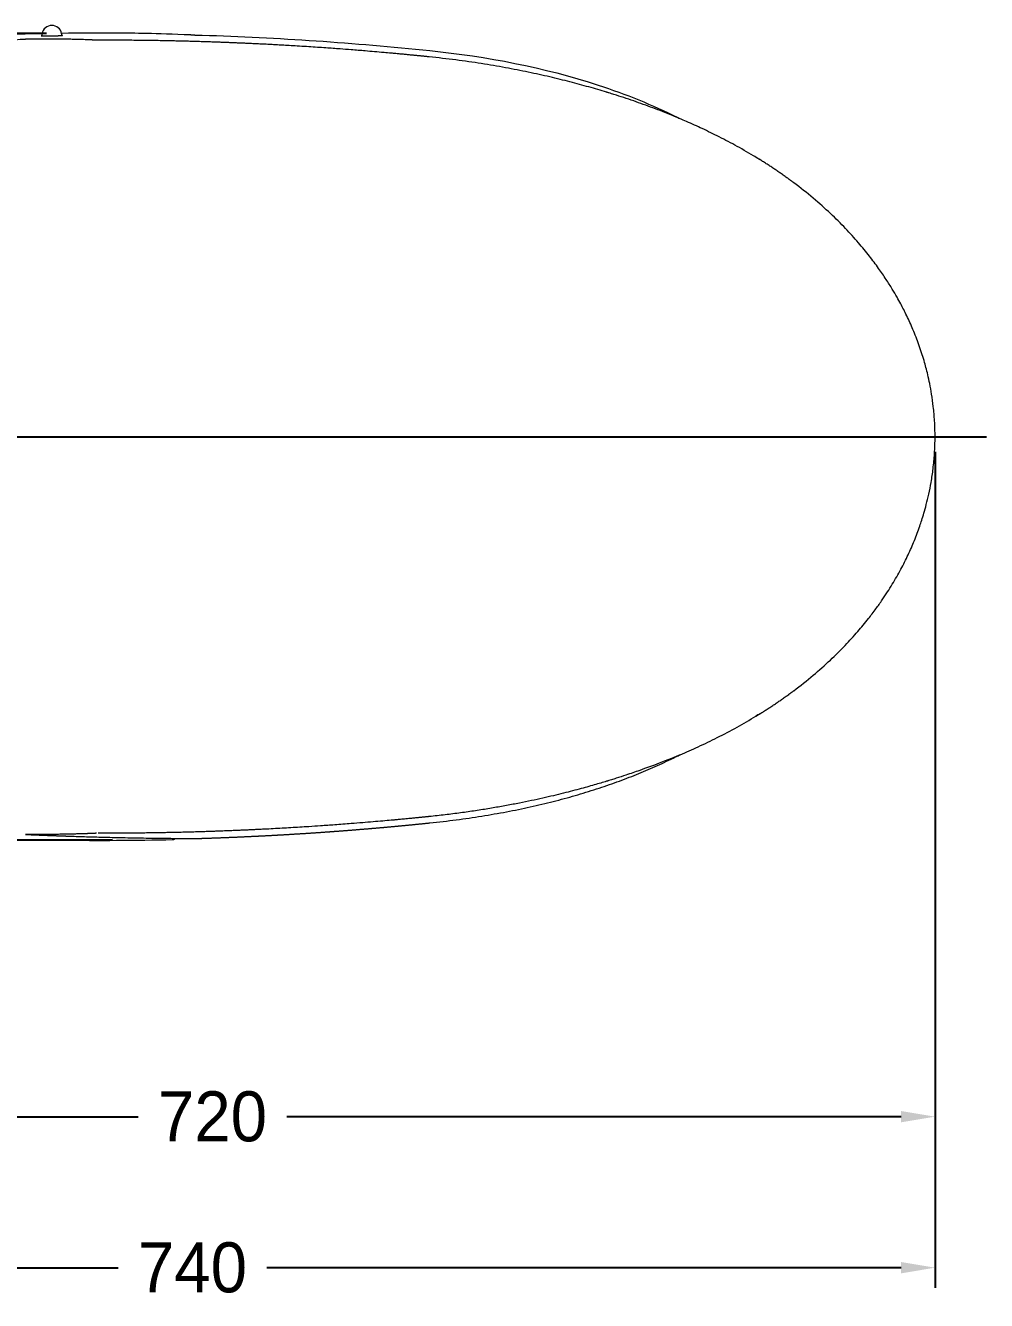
# Model space of a CAD drawing. Header units: millimetres. Extents: x 0 to 1800, y -67 to 2530.
# Drawn here: x 491 to 972, y 1153 to 1791 of the extents above; entities that cross this region are included whole.
import ezdxf
from ezdxf.lldxf.tags import DXFTag

# ---------------------------------------------------------------- set-up
doc = ezdxf.new("R2010")
doc.units = ezdxf.units.MM
for name, color, linetype in [('내부선 및 부속', 4, 'Continuous'), ('외형선', 3, 'Continuous'), ('중심선', 1, 'DASHED'), ('치수선', 7, 'Continuous')]:
    doc.layers.add(name, color=color, linetype=linetype)
doc.styles.add('____', font='')
doc.styles.get('____').set_extended_font_data('굴림')
tags = doc.linetypes.add('DASHDOT', pattern=[70, 31, -13, 13, -13]).pattern_tags.tags
tags[10:11] = [DXFTag(74, 4), DXFTag(75, 0), DXFTag(340, '0'), DXFTag(46, 0.0), DXFTag(50, 0.0), DXFTag(44, 0.0), DXFTag(45, 0.0)]
tags[8:9] = [DXFTag(74, 4), DXFTag(75, 0), DXFTag(340, '0'), DXFTag(46, 0.0), DXFTag(50, 0.0), DXFTag(44, 0.0), DXFTag(45, 0.0)]
tags[6:7] = [DXFTag(74, 4), DXFTag(75, 0), DXFTag(340, '0'), DXFTag(46, 0.0), DXFTag(50, 0.0), DXFTag(44, 0.0), DXFTag(45, 0.0)]
tags[4:5] = [DXFTag(74, 4), DXFTag(75, 0), DXFTag(340, '0'), DXFTag(46, 0.0), DXFTag(50, 0.0), DXFTag(44, 0.0), DXFTag(45, 0.0)]
tags = doc.linetypes.add('DASHED', pattern=[25.72, 12.86, -12.86]).pattern_tags.tags
tags[6:7] = [DXFTag(74, 4), DXFTag(75, 0), DXFTag(340, '0'), DXFTag(46, 0.0), DXFTag(50, 0.0), DXFTag(44, 0.0), DXFTag(45, 0.0)]
tags[4:5] = [DXFTag(74, 4), DXFTag(75, 0), DXFTag(340, '0'), DXFTag(46, 0.0), DXFTag(50, 0.0), DXFTag(44, 0.0), DXFTag(45, 0.0)]
doc.dimstyles.new('MSADIM', dxfattribs={"dimtxt": 33, "dimasz": 17, "dimexe": 10, "dimexo": 7.5, "dimgap": 10, "dimtad": 0, "dimtih": 1, "dimtoh": 1, "dimdec": 0, "dimzin": 1, "dimdsep": 46, "dimtxsty": '____', "dimcen": 11.25, "dimadec": 0, "dimazin": 0, "dimtfac": 1, "dimtdec": 0, "dimtix": 1, "dimtmove": 0, "dimatfit": 3, "dimfxl": 0, "dimtolj": 1, "dimtzin": 1, "dimarcsym": 0})

# ---------------------------------------------------------------- blocks, each defined once
blk = doc.blocks.new('*D6')
at = {"layer": '치수선', "color": 0, "linetype": 'Continuous', "lineweight": -2}
for p, q in [((501.69, 1786.66), (53.3, 1786.66)), ((63.3, 1769.66), (63.3, 1607.75)), ((63.3, 1400.17), (63.3, 1562.08)), ((534.67, 1383.17), (53.3, 1383.17))]:
    blk.add_line(p, q, dxfattribs=at)
at = {"layer": '치수선', "color": 0, "linetype": 'Continuous'}
for points in [[(60.47, 1769.66), (66.14, 1769.66), (63.3, 1786.66)], [(60.47, 1400.17), (66.14, 1400.17), (63.3, 1383.17)]]:
    blk.add_solid(points, dxfattribs=at)
at = {"layer": '치수선', "color": 0, "linetype": 'Continuous', "insert": (63.3, 1584.92), "char_height": 25, "attachment_point": 5, "style": '____'}
blk.add_mtext('\\A1;405', dxfattribs=at)
blk = doc.blocks.new('*D7')
at = {"layer": '치수선', "color": 0, "linetype": 'Continuous', "lineweight": -2}
for p, q in [((223.3, 1577.45), (223.3, 1234.95)), ((945.96, 1577.45), (945.96, 1234.95)), ((240.3, 1244.95), (547.5, 1244.95)), ((928.96, 1244.95), (621.76, 1244.95))]:
    blk.add_line(p, q, dxfattribs=at)
at = {"layer": '치수선', "color": 0, "linetype": 'Continuous'}
for points in [[(240.3, 1247.78), (240.3, 1242.12), (223.3, 1244.95)], [(928.96, 1247.78), (928.96, 1242.12), (945.96, 1244.95)]]:
    blk.add_solid(points, dxfattribs=at)
at = {"layer": '치수선', "color": 0, "linetype": 'Continuous', "insert": (584.63, 1244.95), "char_height": 25, "attachment_point": 5, "style": '____'}
blk.add_mtext('\\A1;720', dxfattribs=at)
blk = doc.blocks.new('*D8')
at = {"layer": '치수선', "color": 0, "linetype": 'Continuous', "lineweight": -2}
for p, q in [((945.96, 1577.45), (945.96, 1159.44)), ((203.3, 1208.79), (203.3, 1159.44)), ((220.3, 1169.44), (537.5, 1169.44)), ((928.96, 1169.44), (611.76, 1169.44))]:
    blk.add_line(p, q, dxfattribs=at)
at = {"layer": '치수선', "color": 0, "linetype": 'Continuous'}
for points in [[(220.3, 1172.27), (220.3, 1166.6), (203.3, 1169.44)], [(928.96, 1172.27), (928.96, 1166.6), (945.96, 1169.44)]]:
    blk.add_solid(points, dxfattribs=at)
at = {"layer": '치수선', "color": 0, "linetype": 'Continuous', "insert": (574.63, 1169.44), "char_height": 25, "attachment_point": 5, "style": '____'}
blk.add_mtext('\\A1;740', dxfattribs=at)

msp = doc.modelspace()

# ---------------------------------------------------------------- linework, layer by layer
at = {"layer": '내부선 및 부속', "linetype": 'Continuous', "lineweight": 13}
msp.add_line((499.3, 1785.58), (499.3, 1785.49), dxfattribs=at)
for start, end in [(169.32958, 180), (0.5074, 12.43459)]:
    msp.add_arc((504.3, 1785.58), 5, start, end, dxfattribs=at)
for points, knots in [([(509.6, 1785.54), (509.59, 1785.54), (509.58, 1785.52), (509.51, 1785.5), (509.38, 1785.48), (509.22, 1785.46), (509.03, 1785.44), (508.83, 1785.42), (508.6, 1785.4), (508.35, 1785.38), (508.09, 1785.37), (507.85, 1785.35), (507.62, 1785.34), (507.39, 1785.33), (507.14, 1785.32), (506.89, 1785.31), (506.62, 1785.3), (506.27, 1785.29), (505.85, 1785.28), (505.35, 1785.27), (504.84, 1785.26), (504.35, 1785.25), (503.91, 1785.24), (503.5, 1785.24), (503.09, 1785.24), (502.69, 1785.24), (502.26, 1785.24), (501.81, 1785.24), (501.36, 1785.25), (500.94, 1785.25), (500.6, 1785.26), (500.33, 1785.27), (500.11, 1785.28), (499.91, 1785.29), (499.73, 1785.3), (499.56, 1785.31), (499.39, 1785.32), (499.23, 1785.34), (499.1, 1785.36), (499.02, 1785.38), (498.99, 1785.4), (499.01, 1785.42), (499.04, 1785.44), (499.09, 1785.45), (499.16, 1785.47), (499.21, 1785.48), (499.23, 1785.48), (499.26, 1785.48), (499.28, 1785.49), (499.3, 1785.49)], [0, 0, 0, 0, 0.018252, 0.046939, 0.075712, 0.104861, 0.128149, 0.151163, 0.174043, 0.196932, 0.219974, 0.236346, 0.252671, 0.269002, 0.285394, 0.3019, 0.318574, 0.335467, 0.364645, 0.393382, 0.421968, 0.450702, 0.473557, 0.496361, 0.519268, 0.542428, 0.56599, 0.59527, 0.624038, 0.652567, 0.681137, 0.700161, 0.71917, 0.738246, 0.757469, 0.776917, 0.796666, 0.826047, 0.854913, 0.883524, 0.912148, 0.931158, 0.950123, 0.969125, 0.988245, 1, 1, 1, 1.012282, 1.012282, 1.012282, 1.012282]), ([(509.3, 1785.63), (509.33, 1785.62), (509.4, 1785.61), (509.5, 1785.6), (509.58, 1785.57), (509.6, 1785.56), (509.6, 1785.55)], [0.0443106, 0.0443106, 0.0443106, 0.0443106, 0.1526919, 0.4358413, 0.717293, 1, 1, 1, 1]), ([(469.73, 1780.88), (470.02, 1780.95), (470.31, 1781.03), (477.27, 1782.78), (484.17, 1783.51), (491.11, 1783.81)], [0, 0, 0, 0, 0.042002, 0.042002, 1, 1, 1, 1]), ([(526.69, 1783.23), (526.67, 1783.23), (526.63, 1783.23), (526.58, 1783.24), (526.52, 1783.24), (526.47, 1783.24), (526.41, 1783.25), (526.36, 1783.25), (526.3, 1783.25), (526.25, 1783.25), (526.19, 1783.26), (526.14, 1783.26), (526.08, 1783.26), (526.03, 1783.26), (525.97, 1783.27), (525.92, 1783.27), (525.86, 1783.27), (525.8, 1783.28), (525.75, 1783.28), (525.69, 1783.28), (525.63, 1783.28), (525.57, 1783.29), (525.52, 1783.29), (525.46, 1783.29), (525.4, 1783.29), (525.34, 1783.3), (525.29, 1783.3), (525.23, 1783.3), (525.17, 1783.31), (525.11, 1783.31), (525.05, 1783.31), (524.99, 1783.31), (524.94, 1783.32), (524.88, 1783.32), (524.82, 1783.32), (524.76, 1783.32), (524.7, 1783.33), (524.64, 1783.33), (524.58, 1783.33), (524.52, 1783.33), (524.46, 1783.34), (524.4, 1783.34), (524.34, 1783.34), (524.28, 1783.35), (524.22, 1783.35), (524.16, 1783.35), (524.1, 1783.35), (523.97, 1783.36), (523.77, 1783.37), (523.49, 1783.38), (523.16, 1783.39), (522.79, 1783.41), (522.39, 1783.42), (521.94, 1783.44), (521.46, 1783.45), (520.56, 1783.49), (519.27, 1783.53), (517.6, 1783.58), (516.02, 1783.62), (514.51, 1783.65), (513.31, 1783.68), (512.39, 1783.7), (511.73, 1783.71), (511.09, 1783.72), (510.45, 1783.73), (509.82, 1783.74), (509.21, 1783.75), (508.61, 1783.76), (508.02, 1783.76), (507.45, 1783.77), (506.89, 1783.78), (506.34, 1783.78), (505.81, 1783.79), (505.29, 1783.8), (504.79, 1783.8), (504.3, 1783.8), (503.83, 1783.81), (503.37, 1783.81), (502.84, 1783.82), (502.22, 1783.82), (501.51, 1783.82), (500.77, 1783.83), (500.01, 1783.83), (499.21, 1783.83), (498.39, 1783.83), (497.52, 1783.83), (496.63, 1783.83), (495.71, 1783.83), (494.78, 1783.83), (494.05, 1783.83), (493.52, 1783.83), (493.19, 1783.82), (492.85, 1783.82), (492.51, 1783.82), (492.17, 1783.82), (491.82, 1783.82), (491.47, 1783.82), (491.23, 1783.81), (491.11, 1783.81)], [0, 0, 0, 0, 0.002126, 0.004252, 0.006378, 0.008504, 0.01063, 0.012756, 0.014882, 0.017008, 0.019134, 0.02126, 0.023386, 0.025512, 0.027638, 0.029764, 0.03189, 0.034016, 0.036142, 0.038268, 0.040394, 0.04252, 0.044646, 0.046772, 0.048898, 0.051024, 0.05315, 0.055276, 0.057402, 0.059527, 0.061653, 0.063779, 0.065905, 0.06803, 0.070156, 0.072282, 0.074407, 0.076533, 0.078658, 0.080783, 0.082909, 0.085034, 0.087159, 0.089284, 0.091409, 0.093534, 0.095658, 0.097783, 0.106473, 0.116343, 0.127391, 0.139614, 0.153012, 0.167584, 0.183329, 0.200248, 0.25356, 0.303456, 0.349941, 0.393018, 0.432703, 0.451344, 0.469562, 0.487358, 0.504733, 0.521687, 0.538219, 0.554331, 0.570021, 0.58529, 0.600138, 0.614564, 0.628568, 0.642151, 0.655312, 0.668051, 0.680368, 0.692262, 0.703734, 0.72134, 0.739583, 0.758463, 0.777978, 0.79813, 0.818917, 0.840342, 0.863313, 0.886293, 0.909282, 0.932281, 0.940442, 0.948689, 0.957024, 0.965445, 0.973953, 0.982549, 0.991231, 1, 1, 1, 1]), ([(692.95, 1774.9), (692.76, 1774.92), (692.37, 1774.96), (691.79, 1775.02), (691.22, 1775.08), (690.64, 1775.14), (690.06, 1775.2), (689.48, 1775.26), (688.9, 1775.31), (688.32, 1775.37), (687.75, 1775.43), (687.17, 1775.49), (686.59, 1775.54), (686.01, 1775.6), (685.43, 1775.66), (684.85, 1775.71), (684.27, 1775.77), (683.55, 1775.84), (682.67, 1775.93), (681.64, 1776.03), (680.61, 1776.12), (679.58, 1776.22), (678.55, 1776.32), (677.47, 1776.42), (675.94, 1776.56), (673.57, 1776.78), (668.46, 1777.23), (661.79, 1777.8), (654.47, 1778.39), (647.92, 1778.89), (640.85, 1779.4), (634.07, 1779.86), (628.25, 1780.22), (624.08, 1780.48), (620.42, 1780.69), (617.27, 1780.86), (614.63, 1781), (612.49, 1781.12), (610.82, 1781.2), (609.46, 1781.27), (608.25, 1781.33), (607.05, 1781.39), (605.88, 1781.44), (604.73, 1781.5), (603.59, 1781.55), (602.48, 1781.6), (601.38, 1781.65), (600.31, 1781.7), (599.25, 1781.74), (598.22, 1781.79), (597.2, 1781.83), (596.2, 1781.87), (595.23, 1781.91), (594.27, 1781.95), (593.33, 1781.99), (592.42, 1782.02), (591.52, 1782.06), (590.64, 1782.09), (589.78, 1782.12), (588.95, 1782.16), (588.13, 1782.19), (587.33, 1782.21), (586.55, 1782.24), (585.79, 1782.27), (584.29, 1782.32), (582.02, 1782.4), (578.94, 1782.49), (575.77, 1782.59), (573.06, 1782.66), (570.88, 1782.72), (569.27, 1782.76), (567.75, 1782.8), (566.33, 1782.83), (564.99, 1782.86), (563.74, 1782.89), (562.58, 1782.91), (561.51, 1782.93), (559.46, 1782.97), (556.42, 1783.02), (552.35, 1783.09), (548.3, 1783.14), (544.84, 1783.17), (542.03, 1783.19), (539.92, 1783.21), (537.97, 1783.22), (536.19, 1783.23), (534.57, 1783.23), (533.12, 1783.23), (531.84, 1783.24), (530.73, 1783.24), (529.77, 1783.24), (528.99, 1783.24), (528.36, 1783.23), (527.91, 1783.23), (527.61, 1783.23), (527.47, 1783.23), (526.69, 1783.23)], [0, 0, 0, 0, 0.003446, 0.006892, 0.010337, 0.013783, 0.017229, 0.020675, 0.024121, 0.027567, 0.031013, 0.034459, 0.037905, 0.041351, 0.044797, 0.048243, 0.051689, 0.055136, 0.061269, 0.067402, 0.073535, 0.079669, 0.085802, 0.091936, 0.098936, 0.113091, 0.1344, 0.190339, 0.232298, 0.26535, 0.307566, 0.35895, 0.386955, 0.411926, 0.433862, 0.452764, 0.46863, 0.481461, 0.491255, 0.498669, 0.505967, 0.513147, 0.52021, 0.527156, 0.533985, 0.540697, 0.547291, 0.553769, 0.560129, 0.566372, 0.572498, 0.578506, 0.584397, 0.590171, 0.595828, 0.601367, 0.60679, 0.612094, 0.617282, 0.622352, 0.627305, 0.632141, 0.63686, 0.641461, 0.645945, 0.664076, 0.682767, 0.702017, 0.721825, 0.732151, 0.741939, 0.75119, 0.759903, 0.768078, 0.775716, 0.782816, 0.789379, 0.795404, 0.820397, 0.845379, 0.870351, 0.895313, 0.909455, 0.922572, 0.934664, 0.94573, 0.95577, 0.964785, 0.972775, 0.97974, 0.985679, 0.990593, 0.994482, 0.997346, 0.999186, 1, 1, 1, 1]), ([(796.5, 1752.41), (794.85, 1752.99), (793.19, 1753.55), (789.89, 1754.65), (787.43, 1755.45), (784.55, 1756.36), (783.1, 1756.81), (782.38, 1757.03), (782.02, 1757.15), (781.84, 1757.2), (781.75, 1757.23), (781.7, 1757.24), (781.68, 1757.25), (781.67, 1757.25), (781.66, 1757.25), (781.66, 1757.25), (781.66, 1757.26), (781.66, 1757.26), (781.66, 1757.26), (781.66, 1757.26), (778.83, 1758.12), (775.9, 1758.98), (769.81, 1760.69), (766.66, 1761.55), (760.14, 1763.23), (756.77, 1764.05), (749.82, 1765.68), (746.23, 1766.47), (738.84, 1768.01), (735.03, 1768.76), (727.21, 1770.19), (723.18, 1770.87), (714.92, 1772.17), (710.67, 1772.78), (701.97, 1773.91), (697.52, 1774.43), (692.95, 1774.9)], [0, 0, 0, 0, 0.053478, 0.053478, 0.106063, 0.132355, 0.145501, 0.152074, 0.155361, 0.157004, 0.157826, 0.158237, 0.158442, 0.158545, 0.158596, 0.158622, 0.158635, 0.158641, 0.158641, 0.158648, 0.158648, 0.263817, 0.263817, 0.368986, 0.368986, 0.474155, 0.474155, 0.579324, 0.579324, 0.684493, 0.684493, 0.789662, 0.789662, 0.894831, 0.894831, 1, 1, 1, 1]), ([(817.34, 1744.44), (815.2, 1745.34), (813.04, 1746.22), (807.7, 1748.33), (804.5, 1749.54), (799.68, 1751.29), (798.09, 1751.86), (796.5, 1752.41)], [0, 0, 0, 0, 0.313622, 0.313622, 0.773815, 0.773815, 1, 1, 1, 1]), ([(817.75, 1425.6), (811.3, 1422.91), (804.8, 1420.42), (798.25, 1418.1), (795.96, 1417.29), (793.66, 1416.5), (789.75, 1415.2), (787.32, 1414.41), (784.49, 1413.52), (783.08, 1413.08), (782.37, 1412.86), (782.01, 1412.75), (781.83, 1412.7), (781.75, 1412.67), (781.7, 1412.66), (781.68, 1412.65), (781.67, 1412.65), (781.66, 1412.64), (781.66, 1412.64), (781.66, 1412.64), (781.66, 1412.64), (781.66, 1412.64), (781.66, 1412.64), (781.66, 1412.64), (780.75, 1412.37), (779.79, 1412.08), (777.74, 1411.47), (776.65, 1411.15), (774.36, 1410.49), (773.16, 1410.14), (770.63, 1409.44), (769.3, 1409.07), (766.53, 1408.33), (765.08, 1407.95), (762.07, 1407.17), (760.5, 1406.77), (757.25, 1405.97), (755.56, 1405.56), (752.07, 1404.74), (750.26, 1404.33), (746.53, 1403.5), (744.61, 1403.09), (740.65, 1402.26), (736.57, 1401.44), (732.26, 1400.63), (727.84, 1399.83), (725.57, 1399.44), (720.94, 1398.67), (718.56, 1398.3), (713.71, 1397.56), (711.23, 1397.21), (706.17, 1396.53), (703.59, 1396.2), (698.34, 1395.57), (695.67, 1395.27), (692.95, 1394.99)], [-0.21, -0.21, -0.21, -0.21, 0, 0, 0, 0.073454, 0.073454, 0.124929, 0.150667, 0.163535, 0.16997, 0.173187, 0.174795, 0.1756, 0.176002, 0.176203, 0.176303, 0.176354, 0.176379, 0.176391, 0.176398, 0.176401, 0.176401, 0.176404, 0.176404, 0.227879, 0.227879, 0.279353, 0.279353, 0.330828, 0.330828, 0.382303, 0.382303, 0.433778, 0.433778, 0.485252, 0.485252, 0.536727, 0.536727, 0.588202, 0.588202, 0.639677, 0.639677, 0.691151, 0.742626, 0.742626, 0.794101, 0.794101, 0.845576, 0.845576, 0.89705, 0.89705, 0.948525, 0.948525, 1, 1, 1, 1]), ([(692.95, 1394.99), (692.77, 1394.98), (692.4, 1394.94), (691.82, 1394.88), (691.2, 1394.82), (690.53, 1394.75), (689.82, 1394.68), (689.07, 1394.6), (688.27, 1394.52), (687.43, 1394.44), (686.54, 1394.35), (685.61, 1394.26), (684.64, 1394.16), (682.98, 1394), (680.77, 1393.79), (678.18, 1393.54), (675.98, 1393.34), (673.22, 1393.09), (669.61, 1392.77), (664.84, 1392.35), (659.57, 1391.91), (653.16, 1391.4), (646.14, 1390.87), (639.07, 1390.38), (633.24, 1389.99), (628.28, 1389.68), (623.83, 1389.41), (619.41, 1389.15), (615.04, 1388.91), (611.38, 1388.72), (608.44, 1388.58), (606.18, 1388.47), (603.94, 1388.36), (601.69, 1388.26), (599.79, 1388.18), (598.2, 1388.11), (596.93, 1388.06), (595.6, 1388), (594.22, 1387.94), (592.79, 1387.89), (591.31, 1387.83), (589.78, 1387.77), (588.07, 1387.71), (586.12, 1387.64), (583.89, 1387.56), (581.46, 1387.48), (578.83, 1387.4), (576, 1387.32), (572.98, 1387.23), (569.76, 1387.15), (567.14, 1387.09), (565.16, 1387.04), (563.86, 1387.01), (562.51, 1386.99), (561.11, 1386.96), (559.66, 1386.93), (558.16, 1386.9), (556.6, 1386.88), (554.99, 1386.85), (553.34, 1386.83), (551.63, 1386.8), (549.87, 1386.78), (548.06, 1386.76), (546.04, 1386.74), (543.83, 1386.72), (541.44, 1386.7), (539.05, 1386.68), (537.22, 1386.68), (535.93, 1386.67), (535.19, 1386.67), (534.46, 1386.67), (533.73, 1386.67), (533.01, 1386.66), (532.29, 1386.66), (531.58, 1386.66), (530.87, 1386.66), (530.17, 1386.66), (529.48, 1386.66), (528.79, 1386.66), (528.11, 1386.66), (527.65, 1386.66), (527.43, 1386.66)], [0, 0, 0, 0, 0.003191, 0.006643, 0.010356, 0.01433, 0.018564, 0.023058, 0.027812, 0.032826, 0.038098, 0.043629, 0.049419, 0.055466, 0.073343, 0.088825, 0.101923, 0.112645, 0.138082, 0.166519, 0.197932, 0.232298, 0.281282, 0.323475, 0.35895, 0.385834, 0.412504, 0.438963, 0.465213, 0.491255, 0.504806, 0.518348, 0.531879, 0.5454, 0.558911, 0.56631, 0.574017, 0.582031, 0.590353, 0.598981, 0.607915, 0.617155, 0.626699, 0.638998, 0.652521, 0.667263, 0.683222, 0.700394, 0.718775, 0.738361, 0.759149, 0.766747, 0.77467, 0.782919, 0.791493, 0.800392, 0.809614, 0.819161, 0.829031, 0.839224, 0.849739, 0.860576, 0.871734, 0.883213, 0.898007, 0.912794, 0.927575, 0.942349, 0.946985, 0.951588, 0.956157, 0.960692, 0.965193, 0.969661, 0.974096, 0.978497, 0.982864, 0.987198, 0.991499, 0.995766, 1, 1, 1, 1]), ([(526.69, 1386.67), (526.67, 1386.66), (526.63, 1386.66), (526.57, 1386.66), (526.51, 1386.66), (526.46, 1386.65), (526.4, 1386.65), (526.34, 1386.65), (526.28, 1386.65), (526.22, 1386.64), (526.16, 1386.64), (526.1, 1386.64), (526.05, 1386.63), (525.99, 1386.63), (525.93, 1386.63), (525.87, 1386.62), (525.8, 1386.62), (525.74, 1386.62), (525.68, 1386.62), (525.62, 1386.61), (525.56, 1386.61), (525.5, 1386.61), (525.44, 1386.6), (525.37, 1386.6), (525.31, 1386.6), (525.25, 1386.6), (525.18, 1386.59), (525.12, 1386.59), (525.06, 1386.59), (524.99, 1386.58), (524.93, 1386.58), (524.86, 1386.58), (524.8, 1386.58), (524.73, 1386.57), (524.67, 1386.57), (524.6, 1386.57), (524.54, 1386.56), (524.47, 1386.56), (524.4, 1386.56), (524.34, 1386.56), (524.27, 1386.55), (524.2, 1386.55), (524.13, 1386.55), (524.07, 1386.54), (524, 1386.54), (523.93, 1386.54), (523.86, 1386.53), (523.79, 1386.53), (523.72, 1386.53), (523.65, 1386.53), (523.58, 1386.52), (523.51, 1386.52), (523.44, 1386.52), (523.37, 1386.51), (523.3, 1386.51), (523.23, 1386.51), (523.16, 1386.51), (523.08, 1386.5), (523.01, 1386.5), (522.94, 1386.5), (522.87, 1386.5), (522.79, 1386.49), (522.72, 1386.49), (522.65, 1386.49), (522.57, 1386.48), (522.5, 1386.48), (522.42, 1386.48), (522.35, 1386.48), (522.27, 1386.47), (522.2, 1386.47), (522.12, 1386.47), (522.05, 1386.46), (521.97, 1386.46), (521.9, 1386.46), (521.82, 1386.46), (521.74, 1386.45), (521.66, 1386.45), (521.59, 1386.45), (521.51, 1386.44), (521.43, 1386.44), (521.35, 1386.44), (521.27, 1386.44), (521.19, 1386.43), (521.11, 1386.43), (521.03, 1386.43), (520.95, 1386.43), (520.67, 1386.42), (520.18, 1386.4), (519.46, 1386.38), (518.72, 1386.35), (517.97, 1386.33), (517.12, 1386.31), (516.18, 1386.29), (515.15, 1386.26), (514.09, 1386.24), (513, 1386.21), (511.88, 1386.19), (510.72, 1386.17), (509.53, 1386.15), (508.3, 1386.14), (507.04, 1386.12), (505.75, 1386.11), (504.45, 1386.09), (503.11, 1386.08), (501.73, 1386.08), (500.31, 1386.07), (498.87, 1386.07), (497.78, 1386.06), (497.06, 1386.06), (496.73, 1386.06), (496.39, 1386.06), (496.06, 1386.07), (495.72, 1386.07), (495.37, 1386.07), (495.03, 1386.07), (494.68, 1386.07), (494.33, 1386.07), (493.98, 1386.07), (493.63, 1386.07), (493.28, 1386.07), (492.92, 1386.07), (492.56, 1386.08), (492.2, 1386.08), (491.84, 1386.08), (491.48, 1386.08), (491.23, 1386.08), (491.11, 1386.08)], [0, 0, 0, 0, 0.002243, 0.004489, 0.006738, 0.00899, 0.011244, 0.0135, 0.01576, 0.018022, 0.020287, 0.022555, 0.024825, 0.027099, 0.029375, 0.031655, 0.033937, 0.036222, 0.03851, 0.040801, 0.043095, 0.045392, 0.047692, 0.049995, 0.052301, 0.054611, 0.056923, 0.059239, 0.061557, 0.063879, 0.066204, 0.068533, 0.070865, 0.0732, 0.075538, 0.077879, 0.080224, 0.082573, 0.084924, 0.087279, 0.089638, 0.092, 0.094365, 0.096734, 0.099107, 0.101483, 0.103862, 0.106245, 0.108632, 0.111022, 0.113416, 0.115814, 0.118215, 0.12062, 0.123029, 0.125441, 0.127857, 0.130277, 0.132701, 0.135128, 0.13756, 0.139995, 0.142434, 0.144877, 0.147324, 0.149775, 0.15223, 0.154689, 0.157152, 0.159619, 0.16209, 0.164565, 0.167044, 0.169527, 0.172014, 0.174506, 0.177001, 0.179501, 0.182005, 0.184513, 0.187025, 0.189542, 0.192063, 0.194588, 0.197117, 0.199651, 0.202189, 0.224028, 0.246155, 0.268583, 0.29132, 0.31438, 0.343819, 0.37356, 0.40362, 0.434017, 0.465349, 0.497134, 0.529389, 0.562129, 0.595955, 0.629934, 0.664075, 0.698389, 0.734037, 0.770185, 0.806844, 0.84403, 0.852353, 0.860716, 0.869117, 0.877559, 0.88604, 0.894561, 0.903123, 0.911725, 0.920367, 0.92905, 0.937774, 0.946539, 0.955346, 0.964193, 0.973082, 0.982013, 0.990985, 1, 1, 1, 1]), ([(491.11, 1386.08), (491.23, 1386.08), (491.47, 1386.07), (491.82, 1386.05), (492.18, 1386.04), (492.53, 1386.02), (492.89, 1386.01), (493.24, 1385.99), (493.6, 1385.98), (493.95, 1385.96), (494.3, 1385.95), (494.66, 1385.93), (495.01, 1385.92), (495.37, 1385.9), (495.72, 1385.89), (496.07, 1385.87), (496.42, 1385.86), (496.78, 1385.84), (497.13, 1385.83), (497.48, 1385.81), (497.83, 1385.8), (498.18, 1385.79), (498.53, 1385.77), (498.88, 1385.76), (499.23, 1385.74), (499.58, 1385.73), (499.93, 1385.72), (500.28, 1385.7), (500.63, 1385.69), (500.98, 1385.67), (501.33, 1385.66), (501.68, 1385.65), (502.03, 1385.63), (502.38, 1385.62), (502.73, 1385.61), (503.07, 1385.59), (503.42, 1385.58), (503.77, 1385.57), (504.11, 1385.55), (504.46, 1385.54), (504.81, 1385.53), (505.15, 1385.52), (505.5, 1385.5), (505.84, 1385.49), (506.19, 1385.48), (506.53, 1385.46), (506.88, 1385.45), (507.22, 1385.44), (507.57, 1385.43), (507.91, 1385.41), (508.25, 1385.4), (508.6, 1385.39), (508.94, 1385.38), (509.28, 1385.37), (509.63, 1385.35), (509.97, 1385.34), (510.31, 1385.33), (510.65, 1385.32), (510.99, 1385.31), (512.6, 1385.25), (515.47, 1385.16), (519.6, 1385.03), (523.72, 1384.9), (527.82, 1384.79), (532.28, 1384.68), (537.11, 1384.56), (542.32, 1384.45), (547.54, 1384.35), (551.41, 1384.29), (553.92, 1384.25), (555.08, 1384.24), (556.24, 1384.22), (557.41, 1384.2), (558.57, 1384.19), (559.73, 1384.18), (560.9, 1384.16), (562.07, 1384.15), (563.24, 1384.14), (564.41, 1384.13), (565.33, 1384.12), (565.86, 1384.11), (566, 1384.11)], [0, 0, 0, 0, 0.0044446, 0.0088845, 0.0133196, 0.01775, 0.0221755, 0.0265964, 0.0310124, 0.0354238, 0.0398304, 0.0442322, 0.0486293, 0.0530217, 0.0574093, 0.0617922, 0.0661704, 0.0705438, 0.0749125, 0.0792765, 0.0836358, 0.0879904, 0.0923403, 0.0966855, 0.1010259, 0.1053617, 0.1096928, 0.1140192, 0.1183409, 0.1226579, 0.1269702, 0.1312778, 0.1355808, 0.139879, 0.1441726, 0.1484615, 0.1527458, 0.1570254, 0.1613003, 0.1655706, 0.1698362, 0.1740971, 0.1783534, 0.1826051, 0.186852, 0.1910944, 0.1953321, 0.1995651, 0.2037935, 0.2080173, 0.2122364, 0.2164509, 0.2206608, 0.224866, 0.2290666, 0.2332626, 0.2374539, 0.2416406, 0.2458227, 0.2500002, 0.3006866, 0.3510204, 0.401008, 0.4506553, 0.4999678, 0.562667, 0.6252231, 0.6876523, 0.7499701, 0.763779, 0.7775966, 0.7914229, 0.8052583, 0.8191028, 0.8329568, 0.8468204, 0.8606937, 0.8745769, 0.8884703, 0.902374, 0.9073863, 0.9073863, 0.9073863, 0.9073863]), ([(491.11, 1386.08), (491.23, 1386.08), (491.47, 1386.07), (491.82, 1386.05), (492.18, 1386.04), (492.53, 1386.02), (492.89, 1386.01), (493.24, 1385.99), (493.6, 1385.98), (493.95, 1385.96), (494.3, 1385.95), (494.66, 1385.93), (495.01, 1385.92), (495.37, 1385.9), (495.72, 1385.89), (496.07, 1385.87), (496.42, 1385.86), (496.78, 1385.84), (497.13, 1385.83), (497.48, 1385.81), (497.83, 1385.8), (498.18, 1385.79), (498.53, 1385.77), (498.88, 1385.76), (499.23, 1385.74), (499.58, 1385.73), (499.93, 1385.72), (500.28, 1385.7), (500.63, 1385.69), (500.98, 1385.67), (501.33, 1385.66), (501.68, 1385.65), (502.03, 1385.63), (502.38, 1385.62), (502.73, 1385.61), (503.07, 1385.59), (503.42, 1385.58), (503.77, 1385.57), (504.11, 1385.55), (504.46, 1385.54), (504.81, 1385.53), (505.15, 1385.52), (505.5, 1385.5), (505.84, 1385.49), (506.19, 1385.48), (506.53, 1385.46), (506.88, 1385.45), (507.22, 1385.44), (507.57, 1385.43), (507.91, 1385.41), (508.25, 1385.4), (508.6, 1385.39), (508.94, 1385.38), (509.28, 1385.37), (509.63, 1385.35), (509.97, 1385.34), (510.31, 1385.33), (510.65, 1385.32), (510.99, 1385.31), (512.6, 1385.25), (515.47, 1385.16), (519.6, 1385.03), (523.72, 1384.9), (527.18, 1384.81), (529.27, 1384.75), (530, 1384.73)], [0, 0, 0, 0, 0.0044446, 0.0088845, 0.0133196, 0.01775, 0.0221755, 0.0265964, 0.0310124, 0.0354238, 0.0398304, 0.0442322, 0.0486293, 0.0530217, 0.0574093, 0.0617922, 0.0661704, 0.0705438, 0.0749125, 0.0792765, 0.0836358, 0.0879904, 0.0923403, 0.0966855, 0.1010259, 0.1053617, 0.1096928, 0.1140192, 0.1183409, 0.1226579, 0.1269702, 0.1312778, 0.1355808, 0.139879, 0.1441726, 0.1484615, 0.1527458, 0.1570254, 0.1613003, 0.1655706, 0.1698362, 0.1740971, 0.1783534, 0.1826051, 0.186852, 0.1910944, 0.1953321, 0.1995651, 0.2037935, 0.2080173, 0.2122364, 0.2164509, 0.2206608, 0.224866, 0.2290666, 0.2332626, 0.2374539, 0.2416406, 0.2458227, 0.2500002, 0.3006866, 0.3510204, 0.401008, 0.4506553, 0.4768621, 0.4768621, 0.4768621, 0.4768621])]:
    msp.add_open_spline(points, degree=3, knots=knots, dxfattribs=at)
at = {"layer": '외형선', "linetype": 'Continuous', "lineweight": 13}
for p, q in [((693.28, 1778.05), (693.27, 1777.99)), ((693.28, 1391.85), (693.27, 1391.91))]:
    msp.add_line(p, q, dxfattribs=at)
for start, end in [(90, 169.32958), (12.43459, 90)]:
    msp.add_arc((504.3, 1785.58), 5, start, end, dxfattribs=at)
for points, knots in [([(499.39, 1786.51), (493.73, 1786.4), (469.92, 1785.84), (427.78, 1783.89), (379.44, 1780), (349.5, 1776.73), (337.71, 1775.3)], [0.0004468, 0.0004468, 0.0004468, 0.0004468, 0.1057655, 0.4427471, 0.7797288, 1, 1, 1, 1]), ([(573.82, 1785.84), (555.47, 1786.59), (536.98, 1786.84), (518.36, 1786.77), (509.19, 1786.66)], [0, 0, 0, 0, 0.5084724, 0.9990153, 0.9990153, 0.9990153, 0.9990153]), ([(573.82, 1785.84), (573.83, 1785.84), (573.86, 1785.84), (573.91, 1785.84), (573.95, 1785.84), (574, 1785.84), (574.04, 1785.84), (574.09, 1785.84), (574.13, 1785.84), (574.18, 1785.84), (574.22, 1785.84), (574.27, 1785.84), (574.31, 1785.84), (574.36, 1785.84), (574.4, 1785.84), (574.45, 1785.84), (574.5, 1785.84), (574.54, 1785.84), (574.59, 1785.84), (574.63, 1785.84), (574.68, 1785.84), (574.73, 1785.84), (574.77, 1785.84), (574.82, 1785.84), (574.87, 1785.84), (574.91, 1785.84), (574.96, 1785.84), (575.01, 1785.84), (575.05, 1785.84), (575.1, 1785.84), (575.15, 1785.84), (575.2, 1785.84), (575.24, 1785.84), (575.29, 1785.84), (575.34, 1785.84), (575.39, 1785.84), (575.43, 1785.84), (575.48, 1785.84), (575.53, 1785.84), (575.58, 1785.84), (575.63, 1785.84), (575.67, 1785.84), (575.72, 1785.84), (575.77, 1785.83), (575.82, 1785.83), (575.87, 1785.83), (575.92, 1785.83), (575.96, 1785.83), (576.01, 1785.83), (576.06, 1785.83), (576.11, 1785.83), (576.16, 1785.83), (576.21, 1785.83), (576.26, 1785.83), (576.31, 1785.83), (576.36, 1785.83), (576.4, 1785.83), (576.45, 1785.83), (576.5, 1785.83), (576.6, 1785.82), (576.78, 1785.82), (577.09, 1785.82), (577.51, 1785.81), (577.91, 1785.8), (578.25, 1785.79), (578.47, 1785.79), (578.67, 1785.78), (578.86, 1785.78), (579.02, 1785.77), (579.17, 1785.77), (579.3, 1785.76), (579.41, 1785.76), (579.47, 1785.76), (579.5, 1785.76)], [0, 0, 0, 0, 0.008678, 0.017353, 0.026026, 0.034695, 0.043362, 0.052027, 0.060688, 0.069348, 0.078004, 0.086659, 0.095311, 0.10396, 0.112607, 0.121252, 0.129895, 0.138536, 0.147174, 0.155811, 0.164445, 0.173078, 0.181708, 0.190336, 0.198963, 0.207588, 0.216211, 0.224832, 0.233452, 0.242069, 0.250686, 0.2593, 0.267913, 0.276525, 0.285135, 0.293743, 0.30235, 0.310956, 0.31956, 0.328163, 0.336765, 0.345366, 0.353965, 0.362563, 0.37116, 0.379756, 0.388351, 0.396945, 0.405537, 0.414129, 0.42272, 0.43131, 0.439899, 0.448487, 0.457075, 0.465662, 0.474248, 0.482833, 0.491417, 0.500001, 0.53316, 0.585771, 0.657823, 0.74932, 0.790073, 0.827601, 0.861908, 0.892991, 0.92085, 0.945482, 0.966886, 0.98506, 1, 1, 1, 1]), ([(693.28, 1778.05), (721.84, 1775.08), (750.24, 1769.74), (784.41, 1758.54), (791.17, 1756.07), (804.42, 1750.67), (810.92, 1747.73), (817.61, 1744.37), (817.92, 1744.21), (818.24, 1744.05)], [0, 0, 0, 0, 0.661171, 0.661171, 0.826463, 0.826463, 0.991756, 0.991756, 1, 1, 1, 1]), ([(856.42, 1724.69), (853.31, 1726.58), (847.24, 1730.1), (838.26, 1734.83), (829.81, 1738.94), (823.17, 1741.93), (819.35, 1743.57), (818.18, 1744.06)], [0, 0, 0, 0, 0.1647481, 0.3180964, 0.4600659, 0.5906828, 0.6483632, 0.6483632, 0.6483632, 0.6483632]), ([(945.96, 1584.95), (945.96, 1587.61), (945.81, 1592.64), (945.19, 1599.74), (944.34, 1605.94), (943.38, 1611.25), (942.41, 1615.7), (941.45, 1619.52), (940.05, 1624.53), (937.98, 1630.91), (935.07, 1638.39), (932.43, 1644.23), (930.32, 1648.48), (928.71, 1651.57), (926.82, 1654.99), (924.42, 1659.07), (921.37, 1663.89), (917.6, 1669.41), (913.01, 1675.55), (907.52, 1682.23), (901.06, 1689.34), (893.54, 1696.8), (884.9, 1704.49), (878.62, 1709.48), (875.28, 1711.98)], [0, 0, 0, 0, 0.052928, 0.100134, 0.141617, 0.177379, 0.207422, 0.232153, 0.255772, 0.31088, 0.365441, 0.415367, 0.438283, 0.459867, 0.484701, 0.516044, 0.553888, 0.598223, 0.64904, 0.70633, 0.770083, 0.840285, 0.916925, 1, 1, 1, 1]), ([(875.28, 1457.92), (878.61, 1460.41), (884.86, 1465.38), (893.43, 1472.99), (900.84, 1480.33), (907.17, 1487.27), (912.25, 1493.42), (916.29, 1498.72), (919.46, 1503.17), (922.18, 1507.26), (924.59, 1511.12), (926.81, 1514.9), (929.51, 1519.78), (932.52, 1525.78), (935.69, 1533.01), (937.87, 1538.8), (939.4, 1543.39), (940.5, 1546.96), (941.7, 1551.29), (942.93, 1556.43), (944.09, 1562.39), (945.09, 1569.17), (945.79, 1576.78), (945.96, 1582.14), (945.96, 1584.95)], [0, 0, 0, 0, 0.082822, 0.158809, 0.227958, 0.290257, 0.345692, 0.386638, 0.422804, 0.45442, 0.484333, 0.513382, 0.541565, 0.595322, 0.646895, 0.698421, 0.718423, 0.743011, 0.772809, 0.807818, 0.84804, 0.893477, 0.94413, 1, 1, 1, 1]), ([(818.4, 1425.93), (818.43, 1425.94), (821.49, 1427.23), (827.76, 1429.99), (837.28, 1434.56), (846.94, 1439.62), (853.31, 1443.33), (856.41, 1445.23)], [0.3654157, 0.3654157, 0.3654157, 0.3654157, 0.3667997, 0.5138267, 0.6709273, 0.8381319, 1, 1, 1, 1]), ([(693.28, 1391.85), (697.77, 1392.32), (702.18, 1392.83), (710.86, 1393.97), (715.12, 1394.59), (723.49, 1395.93), (727.6, 1396.65), (733.66, 1397.8), (735.66, 1398.19), (739.62, 1399.01), (741.59, 1399.42), (747.43, 1400.72), (751.25, 1401.62), (758.75, 1403.53), (762.43, 1404.53), (769.65, 1406.61), (773.19, 1407.69), (780.13, 1409.95), (783.53, 1411.12), (790.2, 1413.53), (793.47, 1414.78), (799.86, 1417.36), (802.99, 1418.68), (809.1, 1421.41), (812.1, 1422.81), (816.1, 1424.77), (817.18, 1425.31), (818.24, 1425.85), (818.29, 1425.87), (818.35, 1425.9), (818.4, 1425.93)], [0, 0, 0, 0, 0.087947, 0.087947, 0.175894, 0.175894, 0.263841, 0.263841, 0.307814, 0.307814, 0.351788, 0.351788, 0.439734, 0.439734, 0.527681, 0.527681, 0.615628, 0.615628, 0.703575, 0.703575, 0.791522, 0.791522, 0.879469, 0.879469, 0.967416, 0.967416, 1, 1, 1, 1.001612, 1.001612, 1.001612, 1.001612]), ([(337.71, 1394.59), (349.5, 1393.17), (379.44, 1389.9), (427.78, 1386.01), (482.45, 1383.48), (528.15, 1382.94), (555.47, 1383.31), (564.84, 1383.52)], [0, 0, 0, 0, 0.156405, 0.395683, 0.634962, 0.87424, 1, 1, 1, 1]), ([(579.5, 1384.14), (579.72, 1384.15), (580.15, 1384.16), (580.81, 1384.18), (581.46, 1384.21), (582.11, 1384.23), (582.76, 1384.25), (583.41, 1384.27), (584.06, 1384.29), (584.71, 1384.32), (585.36, 1384.34), (586.01, 1384.36), (586.66, 1384.39), (587.31, 1384.41), (587.95, 1384.43), (588.6, 1384.46), (589.25, 1384.48), (589.9, 1384.51), (590.54, 1384.53), (591.19, 1384.56), (591.84, 1384.58), (592.48, 1384.61), (593.13, 1384.64), (593.77, 1384.66), (594.42, 1384.69), (595.06, 1384.71), (595.7, 1384.74), (596.35, 1384.77), (596.99, 1384.8), (597.63, 1384.82), (598.27, 1384.85), (598.92, 1384.88), (599.56, 1384.91), (600.2, 1384.94), (600.84, 1384.97), (601.48, 1385), (602.12, 1385.03), (602.76, 1385.05), (603.4, 1385.08), (604.04, 1385.12), (604.68, 1385.15), (605.32, 1385.18), (605.95, 1385.21), (606.59, 1385.24), (607.23, 1385.27), (607.87, 1385.3), (608.5, 1385.33), (609.14, 1385.37), (609.77, 1385.4), (610.41, 1385.43), (611.04, 1385.46), (611.68, 1385.5), (612.31, 1385.53), (612.95, 1385.56), (613.58, 1385.6), (614.21, 1385.63), (614.85, 1385.66), (615.48, 1385.7), (616.11, 1385.73), (616.74, 1385.77), (617.37, 1385.8), (618, 1385.84), (618.64, 1385.87), (619.27, 1385.91), (619.9, 1385.95), (620.52, 1385.98), (621.15, 1386.02), (621.78, 1386.06), (622.41, 1386.09), (623.04, 1386.13), (623.67, 1386.17), (624.29, 1386.2), (624.92, 1386.24), (625.55, 1386.28), (626.17, 1386.32), (626.8, 1386.36), (627.42, 1386.4), (628.05, 1386.43), (628.67, 1386.47), (629.3, 1386.51), (629.92, 1386.55), (630.55, 1386.59), (631.17, 1386.63), (631.79, 1386.67), (632.41, 1386.71), (633.04, 1386.75), (633.66, 1386.8), (634.28, 1386.84), (634.9, 1386.88), (635.52, 1386.92), (636.14, 1386.96), (636.76, 1387), (637.38, 1387.05), (638, 1387.09), (638.62, 1387.13), (639.23, 1387.17), (639.85, 1387.22), (640.47, 1387.26), (641.09, 1387.3), (641.7, 1387.35), (642.32, 1387.39), (642.94, 1387.44), (643.55, 1387.48), (644.17, 1387.52), (644.78, 1387.57), (645.39, 1387.61), (646.01, 1387.66), (646.62, 1387.7), (647.24, 1387.75), (647.85, 1387.8), (648.46, 1387.84), (649.07, 1387.89), (649.68, 1387.93), (650.3, 1387.98), (650.91, 1388.03), (651.52, 1388.07), (652.13, 1388.12), (652.74, 1388.17), (653.35, 1388.22), (653.96, 1388.27), (654.56, 1388.31), (655.17, 1388.36), (655.78, 1388.41), (656.39, 1388.46), (656.99, 1388.51), (657.6, 1388.56), (658.21, 1388.61), (658.81, 1388.66), (659.42, 1388.7), (660.02, 1388.75), (660.63, 1388.8), (661.23, 1388.85), (661.84, 1388.91), (662.44, 1388.96), (663.04, 1389.01), (663.65, 1389.06), (664.25, 1389.11), (664.85, 1389.16), (665.45, 1389.21), (666.05, 1389.26), (666.65, 1389.32), (667.25, 1389.37), (667.85, 1389.42), (668.45, 1389.47), (669.05, 1389.53), (669.65, 1389.58), (670.25, 1389.63), (670.85, 1389.69), (671.44, 1389.74), (672.04, 1389.79), (672.64, 1389.85), (673.23, 1389.9), (673.83, 1389.96), (674.43, 1390.01), (675.02, 1390.06), (675.62, 1390.12), (676.21, 1390.17), (676.8, 1390.23), (677.4, 1390.29), (677.99, 1390.34), (678.58, 1390.4), (679.18, 1390.45), (679.77, 1390.51), (680.36, 1390.57), (680.95, 1390.62), (681.54, 1390.68), (682.13, 1390.74), (682.72, 1390.79), (683.31, 1390.85), (683.9, 1390.91), (684.49, 1390.96), (685.08, 1391.02), (685.67, 1391.08), (686.26, 1391.14), (686.84, 1391.2), (687.43, 1391.26), (688.02, 1391.31), (688.6, 1391.37), (689.19, 1391.43), (689.77, 1391.49), (690.36, 1391.55), (690.94, 1391.61), (691.53, 1391.67), (692.11, 1391.73), (692.69, 1391.79), (693.08, 1391.83), (693.28, 1391.85)], [0, 0, 0, 0, 0.005722, 0.01144, 0.017156, 0.022869, 0.028578, 0.034285, 0.039988, 0.045689, 0.051387, 0.057081, 0.062773, 0.068461, 0.074147, 0.079829, 0.085509, 0.091185, 0.096858, 0.102529, 0.108196, 0.11386, 0.119521, 0.125179, 0.130834, 0.136486, 0.142135, 0.147781, 0.153424, 0.159064, 0.1647, 0.170334, 0.175964, 0.181592, 0.187216, 0.192838, 0.198456, 0.204071, 0.209683, 0.215292, 0.220898, 0.226501, 0.2321, 0.237697, 0.24329, 0.248881, 0.254468, 0.260052, 0.265633, 0.271211, 0.276786, 0.282358, 0.287927, 0.293492, 0.299055, 0.304614, 0.31017, 0.315723, 0.321273, 0.32682, 0.332363, 0.337904, 0.343441, 0.348976, 0.354507, 0.360035, 0.365559, 0.371081, 0.3766, 0.382115, 0.387627, 0.393136, 0.398642, 0.404145, 0.409645, 0.415141, 0.420634, 0.426124, 0.431611, 0.437095, 0.442576, 0.448053, 0.453527, 0.458998, 0.464466, 0.469931, 0.475392, 0.480851, 0.486306, 0.491758, 0.497206, 0.502652, 0.508094, 0.513533, 0.518969, 0.524402, 0.529831, 0.535258, 0.540681, 0.546101, 0.551517, 0.556931, 0.562341, 0.567748, 0.573152, 0.578553, 0.58395, 0.589344, 0.594735, 0.600123, 0.605507, 0.610888, 0.616266, 0.621641, 0.627012, 0.632381, 0.637746, 0.643108, 0.648466, 0.653821, 0.659173, 0.664522, 0.669868, 0.67521, 0.680549, 0.685885, 0.691217, 0.696546, 0.701872, 0.707195, 0.712514, 0.71783, 0.723143, 0.728453, 0.733759, 0.739062, 0.744362, 0.749659, 0.754952, 0.760242, 0.765528, 0.770812, 0.776092, 0.781369, 0.786642, 0.791912, 0.797179, 0.802443, 0.807703, 0.81296, 0.818214, 0.823464, 0.828711, 0.833955, 0.839195, 0.844433, 0.849666, 0.854897, 0.860124, 0.865348, 0.870569, 0.875786, 0.881, 0.88621, 0.891418, 0.896622, 0.901822, 0.90702, 0.912214, 0.917404, 0.922592, 0.927776, 0.932956, 0.938134, 0.943307, 0.948478, 0.953645, 0.958809, 0.96397, 0.969127, 0.974281, 0.979431, 0.984579, 0.989722, 0.994863, 1, 1, 1, 1]), ([(564.84, 1383.52), (564.94, 1383.52), (565.03, 1383.53), (565.17, 1383.56), (565.22, 1383.57), (565.29, 1383.6), (565.31, 1383.6), (565.36, 1383.62), (565.38, 1383.63), (565.49, 1383.68), (565.58, 1383.73), (565.69, 1383.81), (565.73, 1383.84), (565.81, 1383.9), (565.84, 1383.93), (565.92, 1384.01), (565.96, 1384.06), (566, 1384.11)], [0, 0, 0, 0, 0.2119093, 0.2119093, 0.3178639, 0.3178639, 0.3708412, 0.3708412, 0.4238186, 0.4238186, 0.6357278, 0.6357278, 0.7416825, 0.7416825, 0.8476371, 0.8476371, 0.9868679, 0.9868679, 0.9868679, 0.9868679]), ([(566, 1384.11), (566.25, 1384.11), (566.89, 1384.1), (567.93, 1384.1), (569.1, 1384.09), (570.28, 1384.08), (571.46, 1384.07), (572.64, 1384.06), (573.42, 1384.06), (573.82, 1384.06)], [0.9073863, 0.9073863, 0.9073863, 0.9073863, 0.91628804, 0.93021271, 0.94414813, 0.95809443, 0.97205175, 0.98602023, 1, 1, 1, 1]), ([(573.82, 1384.06), (573.83, 1384.06), (573.86, 1384.06), (573.91, 1384.06), (573.95, 1384.06), (574, 1384.06), (574.04, 1384.06), (574.09, 1384.06), (574.13, 1384.06), (574.18, 1384.06), (574.22, 1384.06), (574.27, 1384.06), (574.31, 1384.06), (574.36, 1384.06), (574.41, 1384.06), (574.45, 1384.06), (574.5, 1384.06), (574.54, 1384.06), (574.59, 1384.06), (574.64, 1384.06), (574.68, 1384.06), (574.73, 1384.06), (574.77, 1384.06), (574.82, 1384.06), (574.87, 1384.06), (574.91, 1384.06), (574.96, 1384.06), (575.01, 1384.06), (575.06, 1384.06), (575.1, 1384.06), (575.15, 1384.06), (575.2, 1384.06), (575.24, 1384.06), (575.29, 1384.06), (575.34, 1384.06), (575.39, 1384.06), (575.43, 1384.06), (575.48, 1384.06), (575.53, 1384.06), (575.58, 1384.06), (575.63, 1384.06), (575.67, 1384.06), (575.72, 1384.06), (575.77, 1384.06), (575.82, 1384.06), (575.87, 1384.06), (575.91, 1384.06), (575.96, 1384.06), (576.01, 1384.07), (576.06, 1384.07), (576.11, 1384.07), (576.16, 1384.07), (576.21, 1384.07), (576.26, 1384.07), (576.31, 1384.07), (576.36, 1384.07), (576.4, 1384.07), (576.45, 1384.07), (576.5, 1384.07), (576.57, 1384.07), (576.65, 1384.07), (576.75, 1384.08), (576.85, 1384.08), (576.95, 1384.08), (577.05, 1384.08), (577.16, 1384.08), (577.26, 1384.08), (577.36, 1384.09), (577.46, 1384.09), (577.56, 1384.09), (577.66, 1384.09), (577.76, 1384.09), (577.86, 1384.1), (577.97, 1384.1), (578.07, 1384.1), (578.17, 1384.1), (578.27, 1384.11), (578.37, 1384.11), (578.48, 1384.11), (578.58, 1384.11), (578.68, 1384.12), (578.78, 1384.12), (578.89, 1384.12), (578.99, 1384.13), (579.09, 1384.13), (579.19, 1384.13), (579.3, 1384.13), (579.4, 1384.14), (579.47, 1384.14), (579.5, 1384.14)], [0, 0, 0, 0, 0.008719, 0.017432, 0.026137, 0.034837, 0.04353, 0.052217, 0.060898, 0.069573, 0.078243, 0.086908, 0.095567, 0.104221, 0.11287, 0.121515, 0.130156, 0.138792, 0.147423, 0.156051, 0.164676, 0.173296, 0.181914, 0.190528, 0.199139, 0.207747, 0.216352, 0.224955, 0.233556, 0.242155, 0.250751, 0.259346, 0.267939, 0.276531, 0.285122, 0.293711, 0.3023, 0.310888, 0.319475, 0.328062, 0.336649, 0.345236, 0.353823, 0.362411, 0.370999, 0.379587, 0.388177, 0.396767, 0.405359, 0.413952, 0.422547, 0.431143, 0.439742, 0.448342, 0.456945, 0.46555, 0.474158, 0.482768, 0.491382, 0.499998, 0.51738, 0.53474, 0.552078, 0.569397, 0.586698, 0.603981, 0.621249, 0.638503, 0.655745, 0.672974, 0.690194, 0.707405, 0.724609, 0.741807, 0.759001, 0.776191, 0.79338, 0.810568, 0.827758, 0.844949, 0.862144, 0.879345, 0.896551, 0.913766, 0.930989, 0.948223, 0.965469, 0.982727, 1, 1, 1, 1])]:
    msp.add_open_spline(points, degree=3, knots=knots, dxfattribs=at)
for points, degree in [([(579.5, 1785.76), (617.52, 1784.54), (655.44, 1781.97), (693.28, 1778.05)], 3), ([(818.22, 1744.08), (817.93, 1744.2), (817.64, 1744.32), (817.34, 1744.44)], 3), ([(818.23, 1744.04), (818.17, 1744.07), (818.1, 1744.1), (818.04, 1744.13)], 3), ([(856.39, 1724.71), (856.08, 1724.9), (855.76, 1725.09), (855.45, 1725.28)], 3), ([(858.44, 1723.45), (857.76, 1723.88), (857.07, 1724.3), (856.39, 1724.71)], 3), ([(858.46, 1723.43), (856.41, 1724.7)], 1), ([(872.71, 1713.86), (865.72, 1718.94), (858.38, 1723.5)], 2), ([(875.29, 1711.95), (872.69, 1713.87)], 1), ([(858.38, 1446.4), (865.76, 1450.99), (872.79, 1456.1)], 2), ([(872.71, 1456.04), (875.28, 1457.94)], 1), ([(858.44, 1446.45), (857.76, 1446.02), (857.07, 1445.6), (856.39, 1445.19)], 3), ([(856.42, 1445.21), (858.46, 1446.47)], 1), ([(817.77, 1425.62), (817.93, 1425.7), (818.08, 1425.78), (818.24, 1425.85)], 3)]:
    msp.add_open_spline(points, degree=degree, dxfattribs=at)
at = {"layer": '중심선', "linetype": 'DASHDOT'}
msp.add_line((186.23, 1584.95), (971.7, 1584.95), dxfattribs=at)

# ---------------------------------------------------------------- dimensions: what is measured, and where the dimension line sits
at = {"layer": '치수선', "linetype": 'Continuous'}
dim = msp.add_linear_dim(base=(63.3, 1786.66), p1=(542.17, 1383.17), p2=(509.19, 1786.66), angle=90, text='405', dimstyle='MSADIM', override={"dimtxt": 25}, dxfattribs=at)
dim.commit()
dim.dimension.update_dxf_attribs({"geometry": '*D6', "text_midpoint": (63.3, 1584.92)})
for base, p2, text, picture, middle in [((203.3, 1169.44), (203.3, 1216.29), '740', '*D8', (574.63, 1169.44)), ((223.3, 1244.95), (223.3, 1584.95), '720', '*D7', (584.63, 1244.95))]:
    dim = msp.add_linear_dim(base=base, p1=(945.96, 1584.95), p2=p2, text=text, dimstyle='MSADIM', override={"dimtxt": 25}, dxfattribs=at)
    dim.commit()
    dim.dimension.update_dxf_attribs({"geometry": picture, "text_midpoint": middle})

doc.saveas('drawing.dxf')
